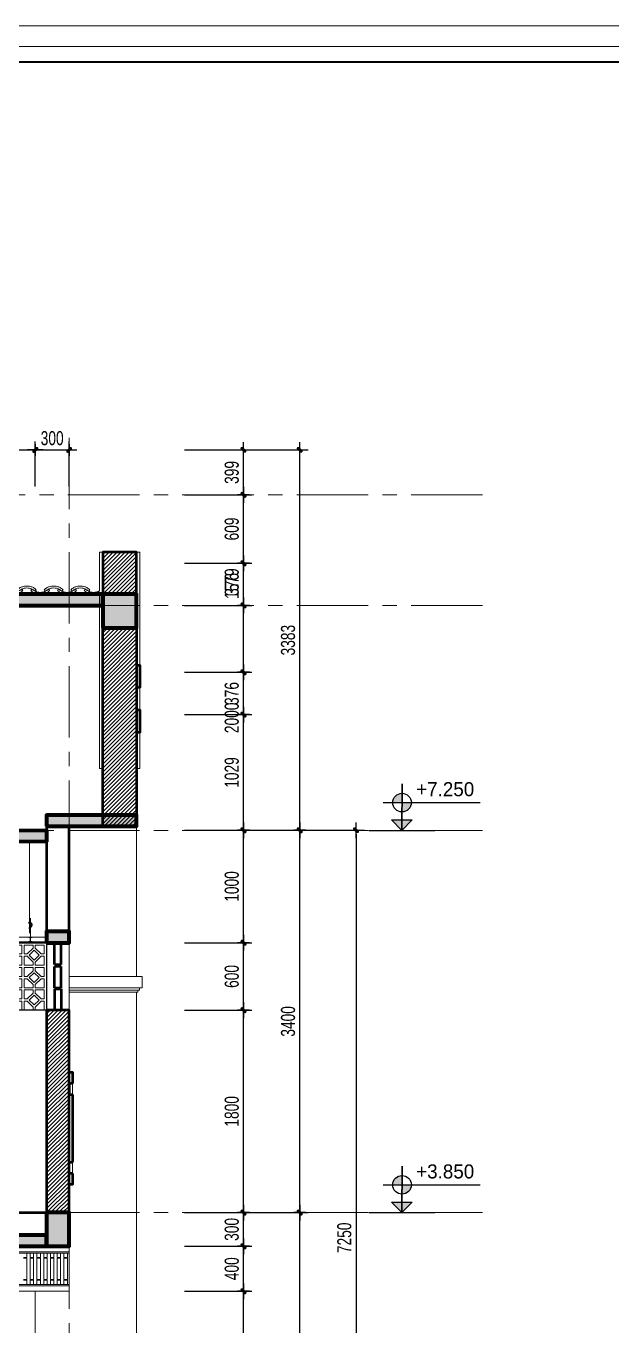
# Model space of a CAD drawing. Header units: inches. Extents: x 88947 to 296847, y 35049 to 161062.
# Drawn here: x 197388 to 202594, y 149508 to 161062 of the extents above; entities that cross this region are included whole.
import ezdxf
from ezdxf.xclip import XClip

# ---------------------------------------------------------------- set-up
doc = ezdxf.new("R2010")
doc.units = ezdxf.units.IN
doc.header["$MEASUREMENT"] = 0
doc.header["$XCLIPFRAME"] = 0
doc.header["$PDMODE"] = 1
doc.linetypes.add('ACAD_ISO03W100', pattern=[30, 12, -18])
doc.linetypes.add('CENTER', pattern=[50.8, 31.75, -6.35, 6.35, -6.35])
for name, color, linetype, lineweight in [('A-Dims', 145, 'Continuous', 25), ('A-Text', 30, 'Continuous', 9), ('A-Wall', 2, 'Continuous', 35), ('DIM', 7, 'Continuous', 25), ('HACTH', 8, 'Continuous', 5), ('HATCH', 8, 'Continuous', 5), ('KHUNG 1', 6, 'Continuous', 70), ('KHUNG 2', 144, 'Continuous', 18), ('KY HIEU', 4, 'Continuous', 25), ('Net thay', 3, 'Continuous', 25), ('NET THAY 2', 2, 'Continuous', 20), ('NETMANH', 192, 'Continuous', 18), ('THAY', 3, 'Continuous', 18), ('TRUC', 252, 'ACAD_ISO03W100', 13), ('TUONG', 4, 'Continuous', 50)]:
    doc.layers.add(name, color=color, linetype=linetype, lineweight=lineweight)
doc.styles.add('FRANKO', font='VFRANKO.TTF')
doc.styles.add('TEXT', font='VHELVCN.TTF')
doc.styles.add('VNI-HELVE-CONDENSE', font='VNARIAL.TTF', dxfattribs={"width": 0.7})
doc.dimstyles.new('TAS-100', dxfattribs={"dimscale": 50, "dimtxt": 2.5, "dimasz": 0.7, "dimexe": 1.5, "dimexo": 1.5, "dimgap": 0.8, "dimtad": 1, "dimdec": 0, "dimzin": 3, "dimdsep": 46, "dimtxsty": 'VNI-HELVE-CONDENSE', "dimblk": 'TICK', "dimcen": 2.5, "dimclrt": 71, "dimazin": 2, "dimtfac": 0.75, "dimtdec": 0, "dimtix": 1, "dimtmove": 2, "dimatfit": 2, "dimldrblk": 'TICK123', "dimfxl": 1.5, "dimtolj": 1, "dimtzin": 0, "dimarcsym": 0})
pattern_1 = [(45, (197570.045, 150507.526), (-17.67767, 17.67767), [])]
pattern_2 = [(45, (198070.065, 154178.044), (-17.67767, 17.67767), [])]

# ---------------------------------------------------------------- blocks, each defined once
blk = doc.blocks.new('khung ten')
at = {"layer": 'A-Wall', "ltscale": 0.7}
blk.add_lwpolyline([(267204, -219099), (305804, -219099), (305804, -190799), (267204, -190799)], close=True, dxfattribs=at)
at = {"layer": 'KHUNG 2', "ltscale": 0.7}
blk.add_lwpolyline([(267004, -219299), (306004, -219299), (306004, -190599), (267004, -190599)], close=True, dxfattribs=at)
at = {"layer": 'NETMANH', "ltscale": 0.7}
blk.add_lwpolyline([(265004, -220042), (307004, -220042), (307004, -190342), (265004, -190342)], close=True, dxfattribs=at)
blk = doc.blocks.new('TICK')
at = {"layer": 'A-Dims', "color": 1}
for p, q in [((-2, 0), (2, 0)), ((0, 1.5), (0, -1.5))]:
    blk.add_line(p, q, dxfattribs=at)
at = {"layer": 'A-Dims', "color": 1, "const_width": 0.788}
blk.add_lwpolyline([(-0.33, -0.35), (0.38, 0.38)], dxfattribs=at)
at = {"layer": 'A-Dims', "color": 1, "const_width": 0.394}
for points in [[(0.24, 0.52, -0.414214), (0.52, 0.52, -1)], [(0.52, 0.52, -0.414214), (0.52, 0.24, -1)], [(-0.47, -0.21, 0.414214), (-0.47, -0.49, 1)], [(-0.47, -0.49, 0.414214), (-0.19, -0.49, 1)]]:
    blk.add_lwpolyline(points, format="xyb", dxfattribs=at)
blk = doc.blocks.new('*D1130')
at = {"layer": 'Defpoints', "color": 0}
for p in [(198720, 150508), (199820, 150508), (198720, 147108)]:
    blk.add_point(p, dxfattribs=at)
at = {"layer": 'DIM', "color": 0, "lineweight": -2}
for p, q in [((198795, 150508), (199895, 150508)), ((199820, 147143), (199820, 150473)), ((198795, 147108), (199895, 147108))]:
    blk.add_line(p, q, dxfattribs=at)
at = {"layer": 'DIM', "color": 0, "lineweight": -2, "xscale": 35, "yscale": 35, "zscale": 35}
for p, rotation in [((199820, 150508), 90), ((199820, 147108), 270)]:
    blk.add_blockref('TICK', p, dxfattribs=dict(at, rotation=rotation))
at = {"layer": 'DIM', "color": 71, "insert": (199716, 148808), "char_height": 125, "attachment_point": 5, "rotation": 90, "style": 'VNI-HELVE-CONDENSE'}
blk.add_mtext('\\A1;3400', dxfattribs=at)
blk = doc.blocks.new('TICK123')
at = {"layer": 'A-Dims', "color": 1}
blk.add_lwpolyline([(0.05, 0, 0, 0.84, 0), (-2.11, 0, 8.4, 8.4, 0)], format="xyseb", dxfattribs=at)
blk = doc.blocks.new('*D1131')
at = {"layer": 'Defpoints', "color": 0}
for p in [(198720, 149808), (199320, 149808), (198720, 147208)]:
    blk.add_point(p, dxfattribs=at)
at = {"layer": 'DIM', "color": 0, "lineweight": -2}
for p, q in [((198795, 149808), (199395, 149808)), ((199320, 147243), (199320, 149773)), ((198795, 147208), (199395, 147208))]:
    blk.add_line(p, q, dxfattribs=at)
at = {"layer": 'DIM', "color": 0, "lineweight": -2, "xscale": 35, "yscale": 35, "zscale": 35}
for p, rotation in [((199320, 149808), 90), ((199320, 147208), 270)]:
    blk.add_blockref('TICK', p, dxfattribs=dict(at, rotation=rotation))
at = {"layer": 'DIM', "color": 71, "insert": (199216, 148508), "char_height": 125, "attachment_point": 5, "rotation": 90, "style": 'VNI-HELVE-CONDENSE'}
blk.add_mtext('\\A1;2600', dxfattribs=at)
blk = doc.blocks.new('*D1132')
at = {"layer": 'Defpoints', "color": 0}
for p in [(198720, 150208), (199320, 150208), (198720, 149808)]:
    blk.add_point(p, dxfattribs=at)
at = {"layer": 'DIM', "color": 0, "lineweight": -2}
for p, q in [((198795, 150208), (199395, 150208)), ((199320, 149843), (199320, 150173)), ((198795, 149808), (199395, 149808))]:
    blk.add_line(p, q, dxfattribs=at)
at = {"layer": 'DIM', "color": 0, "lineweight": -2, "xscale": 35, "yscale": 35, "zscale": 35}
for p, rotation in [((199320, 150208), 90), ((199320, 149808), 270)]:
    blk.add_blockref('TICK', p, dxfattribs=dict(at, rotation=rotation))
at = {"layer": 'DIM', "color": 71, "insert": (199216, 150008), "char_height": 125, "attachment_point": 5, "rotation": 90, "style": 'VNI-HELVE-CONDENSE'}
blk.add_mtext('\\A1;400', dxfattribs=at)
blk = doc.blocks.new('*D1133')
at = {"layer": 'Defpoints', "color": 0}
for p in [(198720, 152308), (199320, 152308), (198720, 150508)]:
    blk.add_point(p, dxfattribs=at)
at = {"layer": 'DIM', "color": 0, "lineweight": -2}
for p, q in [((198795, 152308), (199395, 152308)), ((199320, 150543), (199320, 152273)), ((198795, 150508), (199395, 150508))]:
    blk.add_line(p, q, dxfattribs=at)
at = {"layer": 'DIM', "color": 0, "lineweight": -2, "xscale": 35, "yscale": 35, "zscale": 35}
for p, rotation in [((199320, 152308), 90), ((199320, 150508), 270)]:
    blk.add_blockref('TICK', p, dxfattribs=dict(at, rotation=rotation))
at = {"layer": 'DIM', "color": 71, "insert": (199216, 151408), "char_height": 125, "attachment_point": 5, "rotation": 90, "style": 'VNI-HELVE-CONDENSE'}
blk.add_mtext('\\A1;1800', dxfattribs=at)
blk = doc.blocks.new('*D1134')
at = {"layer": 'Defpoints', "color": 0}
for p in [(198720, 154937), (199320, 154937), (198720, 153908)]:
    blk.add_point(p, dxfattribs=at)
at = {"layer": 'DIM', "color": 0, "lineweight": -2}
for p, q in [((198795, 154937), (199395, 154937)), ((199320, 153943), (199320, 154902)), ((198795, 153908), (199395, 153908))]:
    blk.add_line(p, q, dxfattribs=at)
at = {"layer": 'DIM', "color": 0, "lineweight": -2, "xscale": 35, "yscale": 35, "zscale": 35}
for p, rotation in [((199320, 154937), 90), ((199320, 153908), 270)]:
    blk.add_blockref('TICK', p, dxfattribs=dict(at, rotation=rotation))
at = {"layer": 'DIM', "color": 71, "insert": (199216, 154422), "char_height": 125, "attachment_point": 5, "rotation": 90, "style": 'VNI-HELVE-CONDENSE'}
blk.add_mtext('\\A1;1029', dxfattribs=at)
blk = doc.blocks.new('*D1135')
at = {"layer": 'Defpoints', "color": 0}
for p in [(198720, 155313), (199320, 155313), (198720, 154937)]:
    blk.add_point(p, dxfattribs=at)
at = {"layer": 'DIM', "color": 0, "lineweight": -2}
for p, q in [((198795, 155313), (199395, 155313)), ((199320, 154972), (199320, 155278)), ((198795, 154937), (199395, 154937))]:
    blk.add_line(p, q, dxfattribs=at)
at = {"layer": 'DIM', "color": 0, "lineweight": -2, "xscale": 35, "yscale": 35, "zscale": 35}
for p, rotation in [((199320, 155313), 90), ((199320, 154937), 270)]:
    blk.add_blockref('TICK', p, dxfattribs=dict(at, rotation=rotation))
at = {"layer": 'DIM', "color": 71, "insert": (199216, 155125), "char_height": 125, "attachment_point": 5, "rotation": 90, "style": 'VNI-HELVE-CONDENSE'}
blk.add_mtext('\\A1;376', dxfattribs=at)
blk = doc.blocks.new('*D1136')
at = {"layer": 'Defpoints', "color": 0}
for p in [(198720, 156892), (199320, 156892), (198720, 155313)]:
    blk.add_point(p, dxfattribs=at)
at = {"layer": 'DIM', "color": 0, "lineweight": -2}
for p, q in [((198795, 156892), (199395, 156892)), ((199320, 155348), (199320, 156857)), ((198795, 155313), (199395, 155313))]:
    blk.add_line(p, q, dxfattribs=at)
at = {"layer": 'DIM', "color": 0, "lineweight": -2, "xscale": 35, "yscale": 35, "zscale": 35}
for p, rotation in [((199320, 156892), 90), ((199320, 155313), 270)]:
    blk.add_blockref('TICK', p, dxfattribs=dict(at, rotation=rotation))
at = {"layer": 'DIM', "color": 71, "insert": (199216, 156102), "char_height": 125, "attachment_point": 5, "rotation": 90, "style": 'VNI-HELVE-CONDENSE'}
blk.add_mtext('\\A1;1579', dxfattribs=at)
blk = doc.blocks.new('*D1137')
at = {"layer": 'Defpoints', "color": 0}
for p in [(198720, 153908), (199820, 153908), (198720, 150508)]:
    blk.add_point(p, dxfattribs=at)
at = {"layer": 'DIM', "color": 0, "lineweight": -2}
for p, q in [((198795, 153908), (199895, 153908)), ((199820, 150543), (199820, 153873)), ((198795, 150508), (199895, 150508))]:
    blk.add_line(p, q, dxfattribs=at)
at = {"layer": 'DIM', "color": 0, "lineweight": -2, "xscale": 35, "yscale": 35, "zscale": 35}
for p, rotation in [((199820, 153908), 90), ((199820, 150508), 270)]:
    blk.add_blockref('TICK', p, dxfattribs=dict(at, rotation=rotation))
at = {"layer": 'DIM', "color": 71, "insert": (199716, 152208), "char_height": 125, "attachment_point": 5, "rotation": 90, "style": 'VNI-HELVE-CONDENSE'}
blk.add_mtext('\\A1;3400', dxfattribs=at)
blk = doc.blocks.new('*D1138')
at = {"layer": 'Defpoints', "color": 0}
for p in [(198720, 153908), (198720, 146658), (200320, 146658)]:
    blk.add_point(p, dxfattribs=at)
at = {"layer": 'DIM', "color": 0, "lineweight": -2}
for p, q in [((198795, 153908), (200395, 153908)), ((200320, 153873), (200320, 146693)), ((198795, 146658), (200395, 146658))]:
    blk.add_line(p, q, dxfattribs=at)
at = {"layer": 'DIM', "color": 0, "lineweight": -2, "xscale": 35, "yscale": 35, "zscale": 35}
for p, rotation in [((200320, 153908), 90), ((200320, 146658), 270)]:
    blk.add_blockref('TICK', p, dxfattribs=dict(at, rotation=rotation))
at = {"layer": 'DIM', "color": 71, "insert": (200216, 150283), "char_height": 125, "attachment_point": 5, "rotation": 90, "style": 'VNI-HELVE-CONDENSE'}
blk.add_mtext('\\A1;7250', dxfattribs=at)
blk = doc.blocks.new('*D1140')
at = {"layer": 'Defpoints', "color": 0}
for p in [(198720, 157291), (199820, 157291), (198720, 153908)]:
    blk.add_point(p, dxfattribs=at)
at = {"layer": 'DIM', "color": 0, "lineweight": -2}
for p, q in [((198795, 157291), (199895, 157291)), ((199820, 153943), (199820, 157256)), ((198795, 153908), (199895, 153908))]:
    blk.add_line(p, q, dxfattribs=at)
at = {"layer": 'DIM', "color": 0, "lineweight": -2, "xscale": 35, "yscale": 35, "zscale": 35}
for p, rotation in [((199820, 157291), 90), ((199820, 153908), 270)]:
    blk.add_blockref('TICK', p, dxfattribs=dict(at, rotation=rotation))
at = {"layer": 'DIM', "color": 71, "insert": (199716, 155599), "char_height": 125, "attachment_point": 5, "rotation": 90, "style": 'VNI-HELVE-CONDENSE'}
blk.add_mtext('\\A1;3383', dxfattribs=at)
blk = doc.blocks.new('*D1141')
at = {"layer": 'Defpoints', "color": 0}
for p in [(198720, 157291), (199320, 157291), (198720, 156892)]:
    blk.add_point(p, dxfattribs=at)
at = {"layer": 'DIM', "color": 0, "lineweight": -2}
for p, q in [((198795, 157291), (199395, 157291)), ((199320, 156927), (199320, 157256)), ((198795, 156892), (199395, 156892))]:
    blk.add_line(p, q, dxfattribs=at)
at = {"layer": 'DIM', "color": 0, "lineweight": -2, "xscale": 35, "yscale": 35, "zscale": 35}
for p, rotation in [((199320, 157291), 90), ((199320, 156892), 270)]:
    blk.add_blockref('TICK', p, dxfattribs=dict(at, rotation=rotation))
at = {"layer": 'DIM', "color": 71, "insert": (199216, 157091), "char_height": 125, "attachment_point": 5, "rotation": 90, "style": 'VNI-HELVE-CONDENSE'}
blk.add_mtext('\\A1;399', dxfattribs=at)
blk = doc.blocks.new('*D1142')
at = {"layer": 'Defpoints', "color": 0}
for p in [(198720, 150508), (199320, 150508), (198720, 150208)]:
    blk.add_point(p, dxfattribs=at)
at = {"layer": 'DIM', "color": 0, "lineweight": -2}
for p, q in [((198795, 150508), (199395, 150508)), ((199320, 150243), (199320, 150473)), ((198795, 150208), (199395, 150208))]:
    blk.add_line(p, q, dxfattribs=at)
at = {"layer": 'DIM', "color": 0, "lineweight": -2, "xscale": 35, "yscale": 35, "zscale": 35}
for p, rotation in [((199320, 150508), 90), ((199320, 150208), 270)]:
    blk.add_blockref('TICK', p, dxfattribs=dict(at, rotation=rotation))
at = {"layer": 'DIM', "color": 71, "insert": (199216, 150358), "char_height": 125, "attachment_point": 5, "rotation": 90, "style": 'VNI-HELVE-CONDENSE'}
blk.add_mtext('\\A1;300', dxfattribs=at)
blk = doc.blocks.new('A$C688775B1')
h = blk.add_hatch(color=256)
h.paths.add_polyline_path([(332, 278), (332, 372, 0.414214), (239, 278)])
h.paths.add_polyline_path([(332, 278), (332, 185, 0.414214), (426, 278)])
h = blk.add_hatch(color=256)
h.paths.add_polyline_path([(434, 104), (330, 104), (330, 0)])
h.paths.add_polyline_path([(330, 104), (226, 104), (330, 0)])
for p, q in [((332, 465), (330, 0)), ((330, 0), (332, 465)), ((145, 278), (1114, 278)), ((0, 0), (660, 0)), ((330, 0), (226, 104)), ((226, 104), (434, 104)), ((330, 0), (434, 104))]:
    blk.add_line(p, q)
blk.add_circle((332, 278), 93.5)
at = {"style": 'TEXT'}
blk.add_attdef('CAO ÑOÄ', (474, 342), '', height=170, dxfattribs=at)
blk = doc.blocks.new('*D2198')
at = {"layer": 'Defpoints', "color": 0}
for p in [(197470, 157291), (196370, 156892), (197470, 156892)]:
    blk.add_point(p, dxfattribs=at)
at = {"layer": 'DIM', "color": 0, "lineweight": -2}
for p, q in [((196370, 156967), (196370, 157366)), ((196405, 157291), (197435, 157291)), ((197470, 156967), (197470, 157366))]:
    blk.add_line(p, q, dxfattribs=at)
at = {"layer": 'DIM', "color": 0, "lineweight": -2, "xscale": 35, "yscale": 35, "zscale": 35, "rotation": 180}
blk.add_blockref('TICK', (196370, 157291), dxfattribs=at)
at = {"layer": 'DIM', "color": 0, "lineweight": -2, "xscale": 35, "yscale": 35, "zscale": 35}
blk.add_blockref('TICK', (197470, 157291), dxfattribs=at)
at = {"layer": 'DIM', "color": 71, "insert": (196920, 157395), "char_height": 125, "attachment_point": 5, "style": 'VNI-HELVE-CONDENSE'}
blk.add_mtext('\\A1;1100', dxfattribs=at)
blk = doc.blocks.new('*D2199')
at = {"layer": 'Defpoints', "color": 0}
for p in [(197770, 157291), (197470, 156892), (197770, 156892)]:
    blk.add_point(p, dxfattribs=at)
at = {"layer": 'DIM', "color": 0, "lineweight": -2}
for p, q in [((197470, 156967), (197470, 157366)), ((197505, 157291), (197735, 157291)), ((197770, 156967), (197770, 157366))]:
    blk.add_line(p, q, dxfattribs=at)
at = {"layer": 'DIM', "color": 0, "lineweight": -2, "xscale": 35, "yscale": 35, "zscale": 35, "rotation": 180}
blk.add_blockref('TICK', (197470, 157291), dxfattribs=at)
at = {"layer": 'DIM', "color": 0, "lineweight": -2, "xscale": 35, "yscale": 35, "zscale": 35}
blk.add_blockref('TICK', (197770, 157291), dxfattribs=at)
at = {"layer": 'DIM', "color": 71, "insert": (197620, 157395), "char_height": 125, "attachment_point": 5, "style": 'VNI-HELVE-CONDENSE'}
blk.add_mtext('\\A1;300', dxfattribs=at)
blk = doc.blocks.new('*D3933')
at = {"layer": 'Defpoints', "color": 0}
for p in [(198720, 150508), (199820, 150508), (198720, 147108)]:
    blk.add_point(p, dxfattribs=at)
at = {"layer": 'DIM', "color": 0, "lineweight": -2}
for p, q in [((198795, 150508), (199895, 150508)), ((199820, 147143), (199820, 150473)), ((198795, 147108), (199895, 147108))]:
    blk.add_line(p, q, dxfattribs=at)
at = {"layer": 'DIM', "color": 0, "lineweight": -2, "xscale": 35, "yscale": 35, "zscale": 35}
for p, rotation in [((199820, 150508), 90), ((199820, 147108), 270)]:
    blk.add_blockref('TICK', p, dxfattribs=dict(at, rotation=rotation))
at = {"layer": 'DIM', "color": 71, "insert": (199716, 148808), "char_height": 125, "attachment_point": 5, "rotation": 90, "style": 'VNI-HELVE-CONDENSE'}
blk.add_mtext('\\A1;3400', dxfattribs=at)
blk = doc.blocks.new('*D3934')
at = {"layer": 'Defpoints', "color": 0}
for p in [(198720, 149808), (199320, 149808), (198720, 147208)]:
    blk.add_point(p, dxfattribs=at)
at = {"layer": 'DIM', "color": 0, "lineweight": -2}
for p, q in [((198795, 149808), (199395, 149808)), ((199320, 147243), (199320, 149773)), ((198795, 147208), (199395, 147208))]:
    blk.add_line(p, q, dxfattribs=at)
at = {"layer": 'DIM', "color": 0, "lineweight": -2, "xscale": 35, "yscale": 35, "zscale": 35}
for p, rotation in [((199320, 149808), 90), ((199320, 147208), 270)]:
    blk.add_blockref('TICK', p, dxfattribs=dict(at, rotation=rotation))
at = {"layer": 'DIM', "color": 71, "insert": (199216, 148508), "char_height": 125, "attachment_point": 5, "rotation": 90, "style": 'VNI-HELVE-CONDENSE'}
blk.add_mtext('\\A1;2600', dxfattribs=at)
blk = doc.blocks.new('*D3935')
at = {"layer": 'Defpoints', "color": 0}
for p in [(198720, 150208), (199320, 150208), (198720, 149808)]:
    blk.add_point(p, dxfattribs=at)
at = {"layer": 'DIM', "color": 0, "lineweight": -2}
for p, q in [((198795, 150208), (199395, 150208)), ((199320, 149843), (199320, 150173)), ((198795, 149808), (199395, 149808))]:
    blk.add_line(p, q, dxfattribs=at)
at = {"layer": 'DIM', "color": 0, "lineweight": -2, "xscale": 35, "yscale": 35, "zscale": 35}
for p, rotation in [((199320, 150208), 90), ((199320, 149808), 270)]:
    blk.add_blockref('TICK', p, dxfattribs=dict(at, rotation=rotation))
at = {"layer": 'DIM', "color": 71, "insert": (199216, 150008), "char_height": 125, "attachment_point": 5, "rotation": 90, "style": 'VNI-HELVE-CONDENSE'}
blk.add_mtext('\\A1;400', dxfattribs=at)
blk = doc.blocks.new('*D3936')
at = {"layer": 'Defpoints', "color": 0}
for p in [(198720, 152308), (199320, 152308), (198720, 150508)]:
    blk.add_point(p, dxfattribs=at)
at = {"layer": 'DIM', "color": 0, "lineweight": -2}
for p, q in [((198795, 152308), (199395, 152308)), ((199320, 150543), (199320, 152273)), ((198795, 150508), (199395, 150508))]:
    blk.add_line(p, q, dxfattribs=at)
at = {"layer": 'DIM', "color": 0, "lineweight": -2, "xscale": 35, "yscale": 35, "zscale": 35}
for p, rotation in [((199320, 152308), 90), ((199320, 150508), 270)]:
    blk.add_blockref('TICK', p, dxfattribs=dict(at, rotation=rotation))
at = {"layer": 'DIM', "color": 71, "insert": (199216, 151408), "char_height": 125, "attachment_point": 5, "rotation": 90, "style": 'VNI-HELVE-CONDENSE'}
blk.add_mtext('\\A1;1800', dxfattribs=at)
blk = doc.blocks.new('*D3937')
at = {"layer": 'Defpoints', "color": 0}
for p in [(198720, 153908), (199320, 153908), (198720, 152908)]:
    blk.add_point(p, dxfattribs=at)
at = {"layer": 'DIM', "color": 0, "lineweight": -2}
for p, q in [((198795, 153908), (199395, 153908)), ((199320, 152943), (199320, 153873)), ((198795, 152908), (199395, 152908))]:
    blk.add_line(p, q, dxfattribs=at)
at = {"layer": 'DIM', "color": 0, "lineweight": -2, "xscale": 35, "yscale": 35, "zscale": 35}
for p, rotation in [((199320, 153908), 90), ((199320, 152908), 270)]:
    blk.add_blockref('TICK', p, dxfattribs=dict(at, rotation=rotation))
at = {"layer": 'DIM', "color": 71, "insert": (199216, 153408), "char_height": 125, "attachment_point": 5, "rotation": 90, "style": 'VNI-HELVE-CONDENSE'}
blk.add_mtext('\\A1;1000', dxfattribs=at)
blk = doc.blocks.new('*D3938')
at = {"layer": 'Defpoints', "color": 0}
for p in [(198720, 155908), (199320, 155908), (198720, 153908)]:
    blk.add_point(p, dxfattribs=at)
at = {"layer": 'DIM', "color": 0, "lineweight": -2}
for p, q in [((198795, 155908), (199395, 155908)), ((199320, 153943), (199320, 155873)), ((198795, 153908), (199395, 153908))]:
    blk.add_line(p, q, dxfattribs=at)
at = {"layer": 'DIM', "color": 0, "lineweight": -2, "xscale": 35, "yscale": 35, "zscale": 35}
for p, rotation in [((199320, 155908), 90), ((199320, 153908), 270)]:
    blk.add_blockref('TICK', p, dxfattribs=dict(at, rotation=rotation))
at = {"layer": 'DIM', "color": 71, "insert": (199216, 154908), "char_height": 125, "attachment_point": 5, "rotation": 90, "style": 'VNI-HELVE-CONDENSE'}
blk.add_mtext('\\A1;2000', dxfattribs=at)
blk = doc.blocks.new('*D3939')
at = {"layer": 'Defpoints', "color": 0}
for p in [(198720, 156283), (199320, 156283), (198720, 155908)]:
    blk.add_point(p, dxfattribs=at)
at = {"layer": 'DIM', "color": 0, "lineweight": -2}
for p, q in [((198795, 156283), (199395, 156283)), ((199320, 155943), (199320, 156248)), ((198795, 155908), (199395, 155908))]:
    blk.add_line(p, q, dxfattribs=at)
at = {"layer": 'DIM', "color": 0, "lineweight": -2, "xscale": 35, "yscale": 35, "zscale": 35}
for p, rotation in [((199320, 156283), 90), ((199320, 155908), 270)]:
    blk.add_blockref('TICK', p, dxfattribs=dict(at, rotation=rotation))
at = {"layer": 'DIM', "color": 71, "insert": (199216, 156095), "char_height": 125, "attachment_point": 5, "rotation": 90, "style": 'VNI-HELVE-CONDENSE'}
blk.add_mtext('\\A1;376', dxfattribs=at)
blk = doc.blocks.new('*D3940')
at = {"layer": 'Defpoints', "color": 0}
for p in [(198720, 156892), (199320, 156892), (198720, 156283)]:
    blk.add_point(p, dxfattribs=at)
at = {"layer": 'DIM', "color": 0, "lineweight": -2}
for p, q in [((198795, 156892), (199395, 156892)), ((199320, 156318), (199320, 156857)), ((198795, 156283), (199395, 156283))]:
    blk.add_line(p, q, dxfattribs=at)
at = {"layer": 'DIM', "color": 0, "lineweight": -2, "xscale": 35, "yscale": 35, "zscale": 35}
for p, rotation in [((199320, 156892), 90), ((199320, 156283), 270)]:
    blk.add_blockref('TICK', p, dxfattribs=dict(at, rotation=rotation))
at = {"layer": 'DIM', "color": 71, "insert": (199216, 156588), "char_height": 125, "attachment_point": 5, "rotation": 90, "style": 'VNI-HELVE-CONDENSE'}
blk.add_mtext('\\A1;609', dxfattribs=at)
blk = doc.blocks.new('*D3941')
at = {"layer": 'Defpoints', "color": 0}
for p in [(198720, 153908), (199820, 153908), (198720, 150508)]:
    blk.add_point(p, dxfattribs=at)
at = {"layer": 'DIM', "color": 0, "lineweight": -2}
for p, q in [((198795, 153908), (199895, 153908)), ((199820, 150543), (199820, 153873)), ((198795, 150508), (199895, 150508))]:
    blk.add_line(p, q, dxfattribs=at)
at = {"layer": 'DIM', "color": 0, "lineweight": -2, "xscale": 35, "yscale": 35, "zscale": 35}
for p, rotation in [((199820, 153908), 90), ((199820, 150508), 270)]:
    blk.add_blockref('TICK', p, dxfattribs=dict(at, rotation=rotation))
at = {"layer": 'DIM', "color": 71, "insert": (199716, 152208), "char_height": 125, "attachment_point": 5, "rotation": 90, "style": 'VNI-HELVE-CONDENSE'}
blk.add_mtext('\\A1;3400', dxfattribs=at)
blk = doc.blocks.new('*D3942')
at = {"layer": 'Defpoints', "color": 0}
for p in [(198720, 153908), (198720, 146658), (200320, 146658)]:
    blk.add_point(p, dxfattribs=at)
at = {"layer": 'DIM', "color": 0, "lineweight": -2}
for p, q in [((198795, 153908), (200395, 153908)), ((200320, 153873), (200320, 146693)), ((198795, 146658), (200395, 146658))]:
    blk.add_line(p, q, dxfattribs=at)
at = {"layer": 'DIM', "color": 0, "lineweight": -2, "xscale": 35, "yscale": 35, "zscale": 35}
for p, rotation in [((200320, 153908), 90), ((200320, 146658), 270)]:
    blk.add_blockref('TICK', p, dxfattribs=dict(at, rotation=rotation))
at = {"layer": 'DIM', "color": 71, "insert": (200216, 150283), "char_height": 125, "attachment_point": 5, "rotation": 90, "style": 'VNI-HELVE-CONDENSE'}
blk.add_mtext('\\A1;7250', dxfattribs=at)
blk = doc.blocks.new('*D3944')
at = {"layer": 'Defpoints', "color": 0}
for p in [(198720, 157291), (199820, 157291), (198720, 153908)]:
    blk.add_point(p, dxfattribs=at)
at = {"layer": 'DIM', "color": 0, "lineweight": -2}
for p, q in [((198795, 157291), (199895, 157291)), ((199820, 153943), (199820, 157256)), ((198795, 153908), (199895, 153908))]:
    blk.add_line(p, q, dxfattribs=at)
at = {"layer": 'DIM', "color": 0, "lineweight": -2, "xscale": 35, "yscale": 35, "zscale": 35}
for p, rotation in [((199820, 157291), 90), ((199820, 153908), 270)]:
    blk.add_blockref('TICK', p, dxfattribs=dict(at, rotation=rotation))
at = {"layer": 'DIM', "color": 71, "insert": (199716, 155599), "char_height": 125, "attachment_point": 5, "rotation": 90, "style": 'VNI-HELVE-CONDENSE'}
blk.add_mtext('\\A1;3383', dxfattribs=at)
blk = doc.blocks.new('*D3945')
at = {"layer": 'Defpoints', "color": 0}
for p in [(198720, 157291), (199320, 157291), (198720, 156892)]:
    blk.add_point(p, dxfattribs=at)
at = {"layer": 'DIM', "color": 0, "lineweight": -2}
for p, q in [((198795, 157291), (199395, 157291)), ((199320, 156927), (199320, 157256)), ((198795, 156892), (199395, 156892))]:
    blk.add_line(p, q, dxfattribs=at)
at = {"layer": 'DIM', "color": 0, "lineweight": -2, "xscale": 35, "yscale": 35, "zscale": 35}
for p, rotation in [((199320, 157291), 90), ((199320, 156892), 270)]:
    blk.add_blockref('TICK', p, dxfattribs=dict(at, rotation=rotation))
at = {"layer": 'DIM', "color": 71, "insert": (199216, 157091), "char_height": 125, "attachment_point": 5, "rotation": 90, "style": 'VNI-HELVE-CONDENSE'}
blk.add_mtext('\\A1;399', dxfattribs=at)
blk = doc.blocks.new('*D3946')
at = {"layer": 'Defpoints', "color": 0}
for p in [(198720, 150508), (199320, 150508), (198720, 150208)]:
    blk.add_point(p, dxfattribs=at)
at = {"layer": 'DIM', "color": 0, "lineweight": -2}
for p, q in [((198795, 150508), (199395, 150508)), ((199320, 150243), (199320, 150473)), ((198795, 150208), (199395, 150208))]:
    blk.add_line(p, q, dxfattribs=at)
at = {"layer": 'DIM', "color": 0, "lineweight": -2, "xscale": 35, "yscale": 35, "zscale": 35}
for p, rotation in [((199320, 150508), 90), ((199320, 150208), 270)]:
    blk.add_blockref('TICK', p, dxfattribs=dict(at, rotation=rotation))
at = {"layer": 'DIM', "color": 71, "insert": (199216, 150358), "char_height": 125, "attachment_point": 5, "rotation": 90, "style": 'VNI-HELVE-CONDENSE'}
blk.add_mtext('\\A1;300', dxfattribs=at)
blk = doc.blocks.new('*D3947')
at = {"layer": 'Defpoints', "color": 0}
for p in [(198720, 152908), (199320, 152908), (198720, 152308)]:
    blk.add_point(p, dxfattribs=at)
at = {"layer": 'DIM', "color": 0, "lineweight": -2}
for p, q in [((198795, 152908), (199395, 152908)), ((199320, 152343), (199320, 152873)), ((198795, 152308), (199395, 152308))]:
    blk.add_line(p, q, dxfattribs=at)
at = {"layer": 'DIM', "color": 0, "lineweight": -2, "xscale": 35, "yscale": 35, "zscale": 35}
for p, rotation in [((199320, 152908), 90), ((199320, 152308), 270)]:
    blk.add_blockref('TICK', p, dxfattribs=dict(at, rotation=rotation))
at = {"layer": 'DIM', "color": 71, "insert": (199216, 152608), "char_height": 125, "attachment_point": 5, "rotation": 90, "style": 'VNI-HELVE-CONDENSE'}
blk.add_mtext('\\A1;600', dxfattribs=at)
blk = doc.blocks.new('A$C7B57405B')
at = {"layer": 'THAY'}
for p, q in [((0, 0), (1500, 0)), ((0, 0), (0, -60)), ((0, -50), (1500, -50)), ((0, -60), (1500, -60)), ((15, -60), (15, -100)), ((15, -100), (45, -100)), ((15, -105), (45, -105)), ((15, -105), (15, -295)), ((20, -100), (20, -105)), ((40, -100), (40, -105)), ((45, -60), (45, -100)), ((45, -105), (45, -295)), ((75, -60), (75, -100)), ((75, -100), (105, -100)), ((75, -105), (105, -105)), ((75, -105), (75, -295)), ((80, -100), (80, -105)), ((100, -100), (100, -105)), ((105, -60), (105, -100)), ((105, -105), (105, -295)), ((135, -60), (135, -100)), ((135, -100), (165, -100)), ((135, -105), (165, -105)), ((135, -105), (135, -295)), ((140, -100), (140, -105)), ((160, -100), (160, -105)), ((165, -60), (165, -100)), ((165, -105), (165, -295)), ((195, -60), (195, -100)), ((195, -100), (225, -100)), ((195, -105), (225, -105)), ((195, -105), (195, -295)), ((200, -100), (200, -105)), ((220, -100), (220, -105)), ((225, -60), (225, -100)), ((225, -105), (225, -295)), ((255, -60), (255, -100)), ((255, -100), (285, -100)), ((255, -105), (285, -105)), ((255, -105), (255, -295)), ((260, -100), (260, -105)), ((280, -100), (280, -105)), ((285, -60), (285, -100)), ((285, -105), (285, -295)), ((315, -60), (315, -100)), ((315, -100), (345, -100)), ((315, -105), (345, -105)), ((315, -105), (315, -295)), ((320, -100), (320, -105)), ((340, -100), (340, -105)), ((345, -60), (345, -100)), ((345, -105), (345, -295)), ((375, -60), (375, -100)), ((375, -100), (405, -100)), ((375, -105), (405, -105)), ((375, -105), (375, -295)), ((380, -100), (380, -105)), ((0, -340), (1500, -340)), ((0, -340), (0, -400)), ((15, -295), (45, -295)), ((15, -300), (45, -300)), ((15, -300), (15, -340)), ((20, -300), (20, -295)), ((40, -300), (40, -295)), ((45, -300), (45, -340)), ((75, -295), (105, -295)), ((75, -300), (105, -300)), ((75, -300), (75, -340)), ((80, -300), (80, -295)), ((100, -300), (100, -295)), ((105, -300), (105, -340)), ((135, -295), (165, -295)), ((135, -300), (165, -300)), ((135, -300), (135, -340)), ((140, -300), (140, -295)), ((160, -300), (160, -295)), ((165, -300), (165, -340)), ((195, -295), (225, -295)), ((195, -300), (225, -300)), ((195, -300), (195, -340)), ((200, -300), (200, -295)), ((220, -300), (220, -295)), ((225, -300), (225, -340)), ((255, -295), (285, -295)), ((255, -300), (285, -300)), ((255, -300), (255, -340)), ((260, -300), (260, -295)), ((280, -300), (280, -295)), ((285, -300), (285, -340)), ((315, -295), (345, -295)), ((315, -300), (345, -300)), ((315, -300), (315, -340)), ((320, -300), (320, -295)), ((340, -300), (340, -295)), ((345, -300), (345, -340)), ((375, -295), (405, -295)), ((375, -300), (405, -300)), ((375, -300), (375, -340)), ((380, -300), (380, -295)), ((0, -350), (1500, -350)), ((0, -400), (1500, -400))]:
    blk.add_line(p, q, dxfattribs=at)
blk = doc.blocks.new('*D3926')
at = {"layer": 'Defpoints', "color": 0}
for p in [(197470, 157291), (196370, 156892), (197470, 156892)]:
    blk.add_point(p, dxfattribs=at)
at = {"layer": 'DIM', "color": 0, "lineweight": -2}
for p, q in [((196370, 156967), (196370, 157366)), ((196405, 157291), (197435, 157291)), ((197470, 156967), (197470, 157366))]:
    blk.add_line(p, q, dxfattribs=at)
at = {"layer": 'DIM', "color": 0, "lineweight": -2, "xscale": 35, "yscale": 35, "zscale": 35, "rotation": 180}
blk.add_blockref('TICK', (196370, 157291), dxfattribs=at)
at = {"layer": 'DIM', "color": 0, "lineweight": -2, "xscale": 35, "yscale": 35, "zscale": 35}
blk.add_blockref('TICK', (197470, 157291), dxfattribs=at)
at = {"layer": 'DIM', "color": 71, "insert": (196920, 157395), "char_height": 125, "attachment_point": 5, "style": 'VNI-HELVE-CONDENSE'}
blk.add_mtext('\\A1;1100', dxfattribs=at)
blk = doc.blocks.new('*D3927')
at = {"layer": 'Defpoints', "color": 0}
for p in [(197770, 157291), (197470, 156892), (197770, 156892)]:
    blk.add_point(p, dxfattribs=at)
at = {"layer": 'DIM', "color": 0, "lineweight": -2}
for p, q in [((197470, 156967), (197470, 157366)), ((197505, 157291), (197735, 157291)), ((197770, 156967), (197770, 157366))]:
    blk.add_line(p, q, dxfattribs=at)
at = {"layer": 'DIM', "color": 0, "lineweight": -2, "xscale": 35, "yscale": 35, "zscale": 35, "rotation": 180}
blk.add_blockref('TICK', (197470, 157291), dxfattribs=at)
at = {"layer": 'DIM', "color": 0, "lineweight": -2, "xscale": 35, "yscale": 35, "zscale": 35}
blk.add_blockref('TICK', (197770, 157291), dxfattribs=at)
at = {"layer": 'DIM', "color": 71, "insert": (197620, 157395), "char_height": 125, "attachment_point": 5, "style": 'VNI-HELVE-CONDENSE'}
blk.add_mtext('\\A1;300', dxfattribs=at)
blk = doc.blocks.new('A$C59765E67')
at = {"layer": 'THAY'}
for points in [[(-439, 178), (-473, 140), (-449, 118), (-479, 86)], [(439, 178), (473, 140), (449, 118), (479, 86)]]:
    blk.add_lwpolyline(points, dxfattribs=at)
for points in [[(-479, 86), (-333, -16), (-183, -74), (-40, -92)], [(-439, 178), (-293, 76), (-143, 18), (0, 0)], [(479, 86), (333, -16), (183, -74), (-40, -92)], [(439, 178), (293, 76), (143, 18), (0, 0)]]:
    blk.add_spline(points, degree=3, dxfattribs=at)
blk = doc.blocks.new('A$C45477D59')
at = {"layer": 'THAY', "yscale": 0.1744680851115845, "zscale": 0.174468085106383}
for p, xscale in [((81, 16), 0.1744680851043086), ((318, 16), -0.1744680851043086), ((556, 16), 0.1744680851043086), ((794, 16), -0.1744680851043086), ((1031, 16), -0.1744680851043086), ((1269, 16), 0.1744680851043086), ((1506, 16), -0.1744680851043086), ((1506, 16), 0.1744680851043086), ((1744, 16), -0.1744680851043086), ((1981, 16), 0.1744680851043086), ((2219, 16), 0.1744680851043086), ((2456, 16), -0.1744680851043086), ((2694, 16), -0.1744680851043086), ((2931, 16), 0.1744680851043086), ((3169, 16), 0.1744680851043086), ((3169, 16), -0.1744680851043086), ((3407, 16), -0.1744680851043086), ((3644, 16), 0.1744680851043086), ((3882, 16), -0.1744680851043086), ((3882, 16), 0.1744680851043086), ((4119, 16), -0.1744680851043086), ((4357, 16), 0.1744680851043086), ((4594, 16), -0.1744680851043086), ((4832, 16), 0.1744680851043086), ((5069, 16), 0.1744680851043086), ((5069, 16), -0.1744680851043086), ((5307, 16), -0.1744680851043086), ((5544, 16), -0.1744680851115845), ((5544, 16), 0.1744680851115845), ((5782, 16), -0.1744680851115845), ((6019, 16), 0.1744680851115845), ((6257, 16), -0.1744680851115845), ((6495, 16), 0.1744680851115845), ((6732, 16), 0.1744680851115845), ((6732, 16), -0.1744680851115845), ((6970, 16), -0.1744680851115845), ((7207, 16), 0.1744680851115845), ((7445, 16), -0.1744680851115845), ((7445, 16), 0.1744680851115845), ((7682, 16), -0.1744680851115845)]:
    blk.add_blockref('A$C59765E67', p, dxfattribs=dict(at, xscale=xscale))
at = {"layer": 'THAY', "yscale": 0.1744680851115845, "zscale": 0.174468085106383, "rotation": 180}
for p, xscale in [((200, 56), -0.1744680851043086), ((437, 56), 0.1744680851043086), ((675, 56), 0.1744680851043086), ((912, 56), -0.1744680851043086), ((1150, 56), -0.1744680851043086), ((1387, 56), 0.1744680851043086), ((1625, 56), -0.1744680851043086), ((1863, 56), 0.1744680851043086), ((2100, 56), 0.1744680851043086), ((2338, 56), -0.1744680851043086), ((2575, 56), -0.1744680851043086), ((2813, 56), -0.1744680851043086), ((3050, 56), 0.1744680851043086), ((3288, 56), -0.1744680851043086), ((3525, 56), 0.1744680851043086), ((3763, 56), 0.1744680851043086), ((4000, 56), -0.1744680851043086), ((4238, 56), 0.1744680851043086), ((4475, 56), 0.1744680851043086), ((4713, 56), -0.1744680851043086), ((4951, 56), 0.1744680851043086), ((5188, 56), -0.1744680851043086), ((5426, 56), 0.1744680851115845), ((5663, 56), -0.1744680851115845), ((5901, 56), 0.1744680851115845), ((6138, 56), -0.1744680851115845), ((6376, 56), -0.1744680851115845), ((6613, 56), 0.1744680851115845), ((6851, 56), -0.1744680851115845), ((7088, 56), -0.1744680851115845), ((7326, 56), 0.1744680851115845), ((7563, 56), -0.1744680851115845)]:
    blk.add_blockref('A$C59765E67', p, dxfattribs=dict(at, xscale=xscale))
at = {"layer": 'THAY'}
ref = blk.add_blockref('A$C59765E67', (7801, 56), dxfattribs=dict(at, xscale=0.1744680851115845, yscale=0.1744680851115845, zscale=0.174468085106383, rotation=180))
XClip(ref).set_block_clipping_path([(5.893354171, -233.7417731194), (2717.7883433633, 994.0127176896)])

msp = doc.modelspace()

# ---------------------------------------------------------------- hatches: boundary and pattern name
at = {"layer": 'HACTH'}
h = msp.add_hatch(dxfattribs=at)
h.set_pattern_fill('ANSI31', color=256, scale=200, style=0)
h.set_pattern_definition([(45, (198070.065, 156007.526), (-17.6777, 17.6777), [])])
h.paths.add_polyline_path([(198070.1, 156007.5), (198370.1, 156007.5), (198370.1, 156383.2), (198070.1, 156383.2)])
h = msp.add_hatch(dxfattribs=at)
h.set_pattern_fill('ANSI31', color=256, scale=200, style=0)
h.set_pattern_definition(pattern_2)
h.paths.add_polyline_path([(198370.1, 153943.8), (198070.1, 153943.8), (198070.1, 155707.5), (198370.1, 155707.5)])
h = msp.add_hatch(dxfattribs=at)
h.set_pattern_fill('ANSI31', color=256, scale=200, style=0)
h.set_pattern_definition(pattern_2)
h.paths.add_polyline_path([(198370.1, 153943.8), (198070.1, 153943.8), (198070.1, 155707.5), (198370.1, 155707.5)])
h = msp.add_hatch(dxfattribs=at)
h.set_pattern_fill('ANSI31', color=256, scale=200, style=0)
h.set_pattern_definition(pattern_1)
h.paths.add_polyline_path([(197570, 150507.5), (197770, 150507.5), (197770, 152307.5), (197570, 152307.5)])
h = msp.add_hatch(dxfattribs=at)
h.set_pattern_fill('ANSI31', color=256, scale=200, style=0)
h.set_pattern_definition(pattern_1)
h.paths.add_polyline_path([(197570, 150507.5), (197770, 150507.5), (197770, 152307.5), (197570, 152307.5)])
h = msp.add_hatch(dxfattribs=at)
h.set_pattern_fill('ANSI31', color=256, scale=200, style=0)
h.set_pattern_definition(pattern_1)
h.paths.add_polyline_path([(197570, 150507.5), (197770, 150507.5), (197770, 152307.5), (197570, 152307.5)])
h = msp.add_hatch(dxfattribs=at)
h.set_pattern_fill('ANSI31', color=256, scale=200, style=0)
h.set_pattern_definition(pattern_1)
h.paths.add_polyline_path([(197570, 150507.5), (197770, 150507.5), (197770, 152307.5), (197570, 152307.5)])
at = {"layer": 'NET THAY 2'}
h = msp.add_hatch(dxfattribs=at)
h.set_pattern_fill('PAT_13', color=256, scale=200, style=0, pattern_type=2)
h.set_pattern_definition([(45, (196460.05, 152354.1), (0, 200), [61.421, -221.421]), (315, (196416.61, 152397.53), (200, 0.0006), [61.421, -221.42]), (315, (196460.05, 152440.96), (200, 0.0006), [61.421, -221.42]), (45, (196416.61, 152397.53), (0, 200), [61.421, -221.421]), (315, (196470.05, 152459.24), (200, 0.0006), [73.137, -209.705]), (90, (196470.05, 152459.24), (-200, 1e-14), [28.284, -171.716]), (0, (196521.76, 152407.53), (0, 200), [28.284, -171.716]), (45, (196470.05, 152335.81), (0, 200), [73.137, -209.706]), (0, (196521.76, 152387.53), (0, 200), [28.284, -171.716]), (90, (196470.05, 152307.53), (-200, 1e-14), [28.284, -171.716]), (315, (196398.33, 152387.53), (200, 0.0006), [73.137, -209.705]), (90, (196450.05, 152307.53), (-200, 1e-14), [28.284, -171.716]), (0, (196370.05, 152387.53), (0, 200), [28.284, -171.716]), (45, (196398.33, 152407.53), (0, 200), [73.137, -209.706]), (0, (196370.05, 152407.53), (0, 200), [28.284, -171.716]), (90, (196450.05, 152459.24), (-200, 1e-14), [28.284, -171.716]), (0, (196370.05, 152307.53), (0, 200), [80, -120]), (0, (196470.05, 152307.53), (0, 200), [80, -120]), (0, (196470.05, 152487.53), (0, 200), [80, -120]), (0, (196370.05, 152487.53), (0, 200), [80, -120]), (270, (196550.05, 152487.53), (200, 1e-14), [80, -120]), (90, (196550.05, 152307.53), (-200, 1e-14), [80, -120]), (90, (196370.05, 152307.53), (-200, 1e-14), [80, -120]), (90, (196370.05, 152407.53), (-200, 1e-14), [80, -120])])
h.paths.add_polyline_path([(197570, 152307.5), (196370, 152307.5), (196370, 152907.5), (197570, 152907.5)])

# ---------------------------------------------------------------- linework, layer by layer
at = {"layer": 'HATCH'}
for p, q in [((197420, 153084.3), (197420, 153806.2)), ((197426.3, 153083), (197426.3, 153126.9)), ((197415, 153089.5), (197410.9, 153080.8)), ((197415.9, 153044.6), (197411.7, 153036)), ((197420, 153039.9), (197420, 153080.2)), ((197420, 152993.4), (197420, 153036.6)), ((197426.3, 153041.4), (197426.3, 153078.5)), ((197426.3, 152956.5), (197426.3, 153038.4))]:
    msp.add_line(p, q, dxfattribs=at)
for points in [[(194970, 152956.5), (197570, 152956.5)], [(194970, 152916.5), (197570, 152916.5)]]:
    msp.add_lwpolyline(points, dxfattribs=at)
for points in [[(197425.8, 152956.5), (197411.3, 152956.5), (197413.3, 152954.5), (197423.8, 152954.5), (197423.8, 152918.5), (197413.3, 152918.5), (197411.3, 152916.5), (197425.8, 152916.5)], [(197426.8, 152956.5), (197441.3, 152956.5), (197439.3, 152954.5), (197428.8, 152954.5), (197428.8, 152918.5), (197439.3, 152918.5), (197441.3, 152916.5), (197426.8, 152916.5)]]:
    msp.add_lwpolyline(points, close=True, dxfattribs=at)
for centre in [(197415.1, 153058.5), (197419.3, 153067.1)]:
    msp.add_arc(centre, 22.8, 261.3484, 100.71016, dxfattribs=at)
at = {"layer": 'HATCH', "extrusion": (0, 0, -1)}
for centre in [(197419.8, 153085.1), (197426.2, 153083.8)]:
    msp.add_ellipse(centre, major_axis=(-1.5, 0.61), ratio=0.4393929, start_param=1.5707963, end_param=7.8539816, dxfattribs=at)
for centre in [(197420.4, 153040.7), (197426.1, 153042)]:
    msp.add_ellipse(centre, major_axis=(1.54, 0.67), ratio=0.3663838, dxfattribs=at)
at = {"layer": 'KHUNG 1'}
for points in [[(195076.5, 155907.5), (198070.1, 155907.5), (198070.1, 156007.5), (194943.8, 156007.5)], [(198070.1, 155707.5), (198370.1, 155707.5), (198370.1, 156007.5), (198070.1, 156007.5)], [(197570, 153943.8), (198370, 153943.8), (198370, 154043.8), (197570, 154043.8)], [(197570, 153806.1), (191170, 153807.5), (191170, 153907.5), (197570, 153907.9)], [(197570, 152907.5), (197770, 152907.5), (197770, 153007.5), (197570, 153007.5)], [(197570, 150207.5), (197770, 150207.5), (197770, 150507.5), (197570, 150507.5)], [(196370, 150207.5), (197570, 150207.5), (197570, 150307.5), (196370, 150307.5)]]:
    msp.add_lwpolyline(points, close=True, dxfattribs=at)
for points in [[(194943.8, 156007.5), (198070.1, 156007.5), (195076.5, 155907.5), (198070.1, 155907.5)], [(198070.1, 156007.5), (198370.1, 156007.5), (198070.1, 155707.5), (198370.1, 155707.5)], [(197570, 154043.8), (198370, 154043.8), (197570, 153943.8), (198370, 153943.8)], [(197570, 153907.9), (191170, 153907.5), (197570, 153806.1), (191170, 153807.5)], [(197570, 153007.5), (197770, 153007.5), (197570, 152907.5), (197770, 152907.5)], [(197570, 150507.5), (197770, 150507.5), (197570, 150207.5), (197770, 150207.5)], [(196370, 150307.5), (197570, 150307.5), (196370, 150207.5), (197570, 150207.5)]]:
    msp.add_solid(points, dxfattribs=at)
at = {"layer": 'Net thay'}
msp.add_lwpolyline([(197570, 152307.5), (196370, 152307.5), (196370, 152907.5), (197570, 152907.5)], close=True, dxfattribs=at)
at = {"layer": 'THAY'}
for points in [[(198040.1, 156036.8), (198040.1, 156383.2), (198400.1, 156383.2), (198400.1, 154458.6), (198370.1, 154458.6)], [(198040.1, 154458.6), (198040.1, 156007.5)], [(198400.1, 155178), (198400.1, 154978)], [(198070.1, 154458.6), (198040.1, 154458.6)], [(198370.1, 152607.3), (198370.1, 153943.8)], [(194970, 152907.5), (197570, 152907.5)], [(197570, 152903.4), (197570, 152307.5)], [(197770, 152903.4), (197770, 152307.5)], [(198370.1, 152607.3), (197770, 152607.3)], [(198370.1, 152607.3), (198420.1, 152607.3)], [(198420.1, 152607.3), (198420.1, 152507.3), (198395.1, 152507.3), (198395.1, 152487.3), (198382.6, 152487.3)], [(198395.1, 152507.3), (197770, 152507.3)], [(198382.6, 152487.3), (197770, 152487.3)], [(198370.1, 152467.3), (197770, 152467.3)], [(198370, 146657.5), (198370.1, 152467.3)], [(198382.6, 152487.3), (198382.6, 152467.3), (198370.1, 152467.3)], [(197800, 151656.7), (197800, 151556.7)], [(197800, 150956.7), (197800, 150856.7)], [(197470, 149807.5), (197470, 147107.5)]]:
    msp.add_lwpolyline(points, dxfattribs=at)
at = {"layer": 'TRUC', "linetype": 'CENTER', "ltscale": 20}
for points in [[(197770, 157399.1), (197770, 145872.1)], [(201443.4, 156892), (184968, 156892)], [(201443.4, 155907.5), (184968, 155907.5)], [(201443.4, 153907.5), (184968, 153907.5)], [(201443.4, 150507.5), (184968, 150507.5)]]:
    msp.add_lwpolyline(points, dxfattribs=at)
at = {"layer": 'TUONG'}
for points in [[(198070.1, 156007.5), (198370.1, 156007.5), (198370.1, 156383.2), (198070.1, 156383.2)], [(198370.1, 153943.8), (198070.1, 153943.8), (198070.1, 155707.5), (198370.1, 155707.5)], [(197770, 152907.5), (197770, 153943.8), (197570, 153943.8), (197570, 152907.5)], [(197570, 150507.5), (197770, 150507.5), (197770, 152307.5), (197570, 152307.5)]]:
    msp.add_lwpolyline(points, close=True, dxfattribs=at)
for points in [[(198370.1, 155378), (198400.1, 155378), (198400.1, 155178), (198370.1, 155178)], [(198370.1, 154978), (198400.1, 154978), (198400.1, 154778), (198370.1, 154778)], [(197640, 152713.4), (197640, 152903.4)], [(197700, 152713.4), (197700, 152903.4)], [(197640, 152713.4), (197700, 152713.4)], [(197640, 152507.5), (197640, 152697.5)], [(197700, 152697.5), (197640, 152697.5)], [(197700, 152507.5), (197700, 152697.5)], [(197640, 152507.5), (197700, 152507.5)], [(197640, 152497.5), (197640, 152307.5)], [(197640, 152497.5), (197700, 152497.5)], [(197700, 152497.5), (197700, 152307.5)], [(197770, 151756.7), (197800, 151756.7), (197800, 151656.7)], [(197800, 151656.7), (197770, 151656.7), (197770, 151556.7), (197800, 151556.7)], [(197800, 151556.7), (197800, 150956.7)], [(197800, 150856.7), (197770, 150856.7), (197770, 150956.7), (197800, 150956.7)], [(197800, 150856.7), (197800, 150756.7), (197770, 150756.7)], [(196370, 150507.5), (197570, 150507.5)]]:
    msp.add_lwpolyline(points, dxfattribs=at)

# ---------------------------------------------------------------- block references
at = {"layer": 'A-Text', "xscale": 0.7071428571362048, "yscale": 0.7071428573544836, "zscale": 0.7071428573664265}
msp.add_blockref('khung ten', (-9348.5, 295661.3), dxfattribs=at)
at = {"layer": 'DIM'}
ref = msp.add_blockref('A$C688775B1', (200433.6, 153907.5), dxfattribs=dict(at, xscale=0.8875739644863643, yscale=0.8875739645009162, zscale=0.8875739644970414))
ref.add_attrib('CAO ÑOÄ', '+7.250', (200854.1, 154211.1), dxfattribs={"layer": '0', "height": 125, "style": 'FRANKO'})
ref = msp.add_blockref('A$C688775B1', (200433.6, 153907.5), dxfattribs=dict(at, xscale=0.8875739644863643, yscale=0.8875739645009162, zscale=0.8875739644970414))
ref.add_attrib('CAO ÑOÄ', '+7.250', (200854.1, 154211.1), dxfattribs={"layer": '0', "height": 125, "style": 'FRANKO'})
ref = msp.add_blockref('A$C688775B1', (200433.6, 150507.5), dxfattribs=dict(at, xscale=0.8875739644863643, yscale=0.8875739645009162, zscale=0.8875739644970414))
ref.add_attrib('CAO ÑOÄ', '+3.850', (200854.1, 150811.1), dxfattribs={"layer": '0', "height": 125, "style": 'FRANKO'})
ref = msp.add_blockref('A$C688775B1', (200433.6, 150507.5), dxfattribs=dict(at, xscale=0.8875739644863643, yscale=0.8875739645009162, zscale=0.8875739644970414))
ref.add_attrib('CAO ÑOÄ', '+3.850', (200854.1, 150811.1), dxfattribs={"layer": '0', "height": 125, "style": 'FRANKO'})
at = {"layer": 'KY HIEU', "extrusion": (0, 0, -1)}
ref = msp.add_blockref('A$C7B57405B', (-197770, 150207.5), dxfattribs=dict(at, zscale=-1))
XClip(ref).set_block_clipping_path([(0, 0.0000000002), (-271.7930619103, 0.0000000002), (-271.7930619103, -552.6301433375), (630.2069380897, -552.6301433375), (620.4962934319, -412.6117410022), (500.0000000428, -252.9850792766), (835.7225394923, 0.0000000363)])
at = {"layer": 'THAY'}
ref = msp.add_blockref('A$C45477D59', (198070.1, 156007.5), dxfattribs=dict(at, xscale=-1))
XClip(ref).set_block_clipping_path([(30.0000003633, -0.0000000098), (3126.3095888879, 375.6368519521)])

# ---------------------------------------------------------------- dimensions: what is measured, and where the dimension line sits
at = {"layer": 'DIM'}
for base, p1, p2, picture, middle in [((197470, 157290.9), (196370.4, 156892), (197470, 156892), '*D2198', (196920.2, 157394.7)), ((197470, 157290.9), (196370.4, 156892), (197470, 156892), '*D3926', (196920.2, 157394.7)), ((197770, 157290.9), (197470, 156892), (197770, 156892), '*D2199', (197620, 157394.8)), ((197770, 157290.9), (197470, 156892), (197770, 156892), '*D3927', (197620, 157394.8))]:
    dim = msp.add_linear_dim(base=base, p1=p1, p2=p2, dimstyle='TAS-100', dxfattribs=at)
    dim.commit()
    dim.dimension.update_dxf_attribs({"geometry": picture, "text_midpoint": middle})
for base, p1, p2, picture, middle in [((199820, 157290.9), (198720, 153907.5), (198720, 157290.9), '*D1140', (199716.2, 155599.2)), ((199320, 157290.9), (198720, 156892), (198720, 157290.9), '*D1141', (199216.2, 157091.5)), ((199820, 157290.9), (198720, 153907.5), (198720, 157290.9), '*D3944', (199716.2, 155599.2)), ((199320, 157290.9), (198720, 156892), (198720, 157290.9), '*D3945', (199216.2, 157091.5)), ((199320, 156892), (198720, 155312.6), (198720, 156892), '*D1136', (199216.3, 156102.3)), ((199320, 156892), (198720, 156283.2), (198720, 156892), '*D3940', (199216.3, 156587.6)), ((199320, 156283.2), (198720, 155907.5), (198720, 156283.2), '*D3939', (199216.2, 156095.3)), ((199320, 155907.5), (198720, 153907.5), (198720, 155907.5), '*D3938', (199216.3, 154907.5)), ((199320, 155312.6), (198720, 154937), (198720, 155312.6), '*D1135', (199216.2, 155124.8)), ((199320.0455, 154937.0087), (198720.0455, 153907.5264), (198720.0455, 154937.0087), '*D1134', (199216.2665, 154422.2675)), ((199820, 153907.5), (198720, 150507.5), (198720, 153907.5), '*D1137', (199716.2, 152207.5)), ((200320, 146657.5), (198720, 153907.5), (198720, 146657.5), '*D1138', (200216.3, 150282.5)), ((199320, 153907.5), (198720, 152907.5), (198720, 153907.5), '*D3937', (199216.3, 153407.5)), ((199820, 153907.5), (198720, 150507.5), (198720, 153907.5), '*D3941', (199716.2, 152207.5)), ((200320, 146657.5), (198720, 153907.5), (198720, 146657.5), '*D3942', (200216.3, 150282.5)), ((199320, 152907.5), (198720, 152307.5), (198720, 152907.5), '*D3947', (199216.3, 152607.5)), ((199320, 152307.5), (198720, 150507.5), (198720, 152307.5), '*D1133', (199216.3, 151407.5)), ((199320, 152307.5), (198720, 150507.5), (198720, 152307.5), '*D3936', (199216.3, 151407.5)), ((199820, 150507.5), (198720, 147107.5), (198720, 150507.5), '*D1130', (199716.2, 148807.5)), ((199320, 150507.5), (198720, 150207.5), (198720, 150507.5), '*D1142', (199216.2, 150357.5)), ((199820, 150507.5), (198720, 147107.5), (198720, 150507.5), '*D3933', (199716.2, 148807.5)), ((199320, 150507.5), (198720, 150207.5), (198720, 150507.5), '*D3946', (199216.2, 150357.5)), ((199320, 150207.5), (198720, 149807.5), (198720, 150207.5), '*D1132', (199216.3, 150007.5)), ((199320, 150207.5), (198720, 149807.5), (198720, 150207.5), '*D3935', (199216.3, 150007.5)), ((199320, 149807.5), (198720, 147207.5), (198720, 149807.5), '*D1131', (199216.3, 148507.5)), ((199320, 149807.5), (198720, 147207.5), (198720, 149807.5), '*D3934', (199216.3, 148507.5))]:
    dim = msp.add_linear_dim(base=base, p1=p1, p2=p2, angle=90, dimstyle='TAS-100', dxfattribs=at)
    dim.commit()
    dim.dimension.update_dxf_attribs({"geometry": picture, "text_midpoint": middle})

doc.saveas('drawing.dxf')
